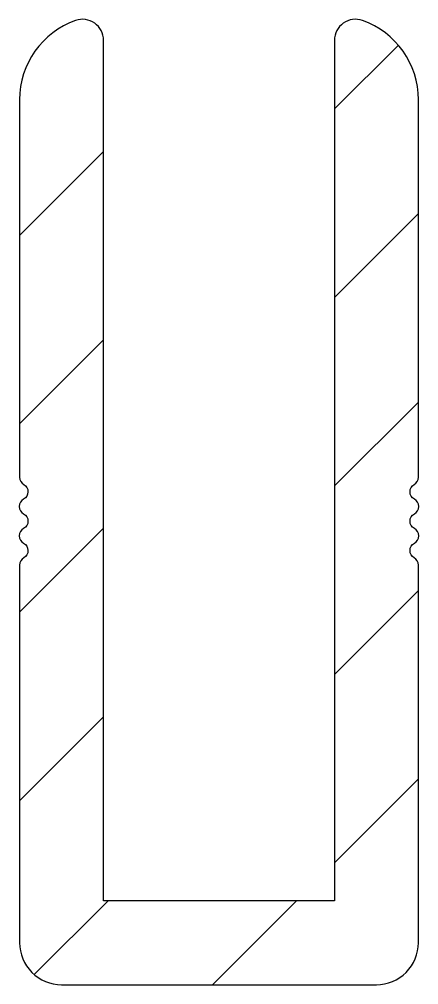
# Model space of a CAD drawing. Extents: x 150.2 to 159.7, y 207.1 to 230.1.
import ezdxf

# ---------------------------------------------------------------- set-up
doc = ezdxf.new("R2010")
doc.units = 0
doc.header["$LTSCALE"] = 15
doc.layers.get('0').update_dxf_attribs({"linetype": 'CONTINUOUS'})
doc.layers.add('ANA', color=220, linetype='CONTINUOUS')

# ---------------------------------------------------------------- blocks, each defined once
blk = doc.blocks.new('*X12')
at = {"color": 0, "linetype": 'BYBLOCK'}
for p, q in [((157.675, 227.935), (159.197, 229.456)), ((150.175, 224.925), (152.175, 226.925)), ((157.675, 223.445), (159.675, 225.445)), ((150.175, 220.435), (152.175, 222.435)), ((157.675, 218.954), (159.675, 220.954)), ((150.175, 215.945), (152.175, 217.945)), ((157.675, 214.464), (159.675, 216.464)), ((150.175, 211.454), (152.175, 213.454)), ((157.675, 209.974), (159.675, 211.974)), ((150.524, 207.313), (152.283, 209.072)), ((154.773, 207.072), (156.773, 209.072))]:
    blk.add_line(p, q, dxfattribs=at)

msp = doc.modelspace()

# ---------------------------------------------------------------- linework, layer by layer
at = {"layer": 'ANA', "color": 0}
msp.add_lwpolyline([(152.175, 229.572, 0.517638), (151.509, 230.043, 0.317837), (150.175, 228.158), (150.175, 219.161, 0.267949), (150.275, 218.988, -0.583446), (150.272, 218.64, 0.589574), (150.272, 218.29, -0.589574), (150.272, 217.94, 0.589574), (150.272, 217.59, -0.583446), (150.275, 217.241, 0.267949), (150.175, 217.068), (150.175, 208.072, 0.414214), (151.175, 207.072), (158.675, 207.072, 0.414214), (159.675, 208.072), (159.675, 217.068, 0.267949), (159.575, 217.241, -0.583446), (159.578, 217.59, 0.589574), (159.578, 217.94, -0.589574), (159.578, 218.29, 0.589574), (159.578, 218.64, -0.583446), (159.575, 218.988, 0.267949), (159.675, 219.161), (159.675, 228.158, 0.317837), (158.342, 230.043, 0.517638), (157.675, 229.572), (157.675, 209.072), (152.175, 209.072), (152.175, 229.572)], format="xyb", close=True, dxfattribs=at)

# ---------------------------------------------------------------- block references
at = {"color": 0, "linetype": 'CONTINUOUS'}
msp.add_blockref('*X12', (0, 0), dxfattribs=at)

doc.saveas('drawing.dxf')
